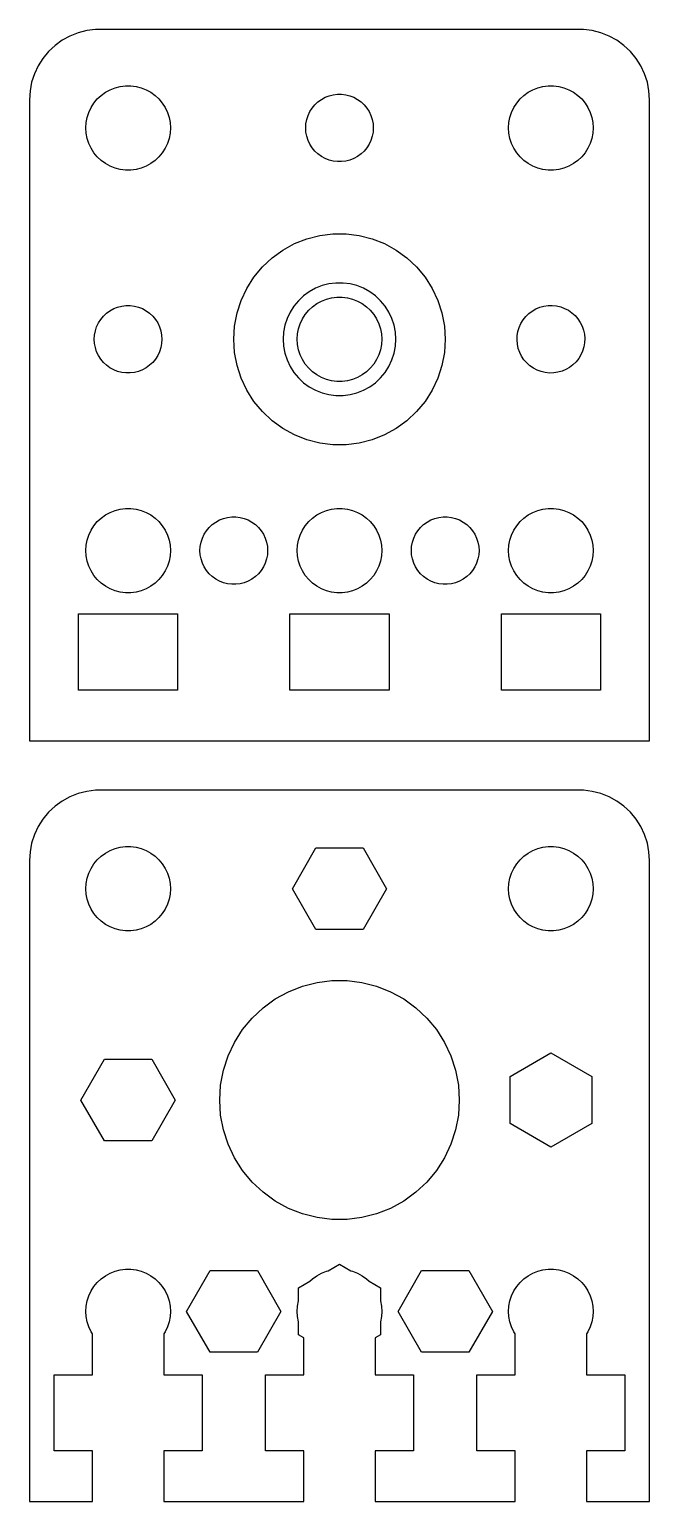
# Model space of a CAD drawing. Header units: metres. Extents: x -22 to 22, y -28 to 184.
# Drawn here: x -22 to 22, y 79.5 to 184 of the extents above; entities that cross this region are included whole.
import ezdxf

# ---------------------------------------------------------------- set-up
doc = ezdxf.new("R2010")
doc.units = ezdxf.units.M

msp = doc.modelspace()

# ---------------------------------------------------------------- linework, layer by layer
for p, q in [((-17.9369, 183.911), (-18.5451, 183.755)), ((-17.3139, 183.99), (-17.9369, 183.911)), ((17.3139, 183.99), (-17.3139, 183.99)), ((17.9369, 183.911), (17.3139, 183.99)), ((18.5451, 183.755), (17.9369, 183.911)), ((-19.6791, 183.222), (-20.1871, 182.853)), ((-19.1289, 183.524), (-19.6791, 183.222)), ((-18.5451, 183.755), (-19.1289, 183.524)), ((19.1289, 183.524), (18.5451, 183.755)), ((19.6791, 183.222), (19.1289, 183.524)), ((20.1871, 182.853), (19.6791, 183.222)), ((-21.0451, 181.939), (-21.3815, 181.409)), ((-20.6448, 182.423), (-21.0451, 181.939)), ((-20.1871, 182.853), (-20.6448, 182.423)), ((20.6448, 182.423), (20.1871, 182.853)), ((21.0451, 181.939), (20.6448, 182.423)), ((21.3815, 181.409), (21.0451, 181.939)), ((-21.6489, 180.841), (-21.8429, 180.243)), ((-21.3815, 181.409), (-21.6489, 180.841)), ((21.6489, 180.841), (21.3815, 181.409)), ((21.8429, 180.243), (21.6489, 180.841)), ((-21.8429, 180.243), (-21.9606, 179.627)), ((-16.2773, 179.714), (-15.927, 179.853)), ((-15.927, 179.853), (-15.5621, 179.947)), ((-15.5621, 179.947), (-15.1884, 179.994)), ((-15.1884, 179.994), (-14.8116, 179.994)), ((-14.8116, 179.994), (-14.4379, 179.947)), ((-14.4379, 179.947), (-14.0729, 179.853)), ((-14.0729, 179.853), (-13.7227, 179.714)), ((13.7227, 179.714), (14.0729, 179.853)), ((14.0729, 179.853), (14.4379, 179.947)), ((14.4379, 179.947), (14.8116, 179.994)), ((14.8116, 179.994), (15.1884, 179.994)), ((15.1884, 179.994), (15.5621, 179.947)), ((15.5621, 179.947), (15.927, 179.853)), ((15.927, 179.853), (16.2773, 179.714)), ((21.9606, 179.627), (21.8429, 180.243)), ((-21.9606, 179.627), (-22, 179)), ((-22, 179), (-22, 133.5)), ((-17.6289, 178.445), (-17.427, 178.763)), ((-17.427, 178.763), (-17.1869, 179.054)), ((-17.1869, 179.054), (-16.9123, 179.312)), ((-16.9123, 179.312), (-16.6075, 179.533)), ((-16.6075, 179.533), (-16.2773, 179.714)), ((-13.7227, 179.714), (-13.3925, 179.533)), ((-13.3925, 179.533), (-13.0877, 179.312)), ((-13.0877, 179.312), (-12.8131, 179.054)), ((-12.8131, 179.054), (-12.5729, 178.763)), ((-12.5729, 178.763), (-12.3711, 178.445)), ((-1.74951, 178.643), (-1.52982, 178.849)), ((-1.52982, 178.849), (-1.28598, 179.026)), ((-1.28598, 179.026), (-1.02187, 179.172)), ((-1.02187, 179.172), (-0.741638, 179.283)), ((-0.741638, 179.283), (-0.449707, 179.357)), ((-0.449707, 179.357), (-0.150696, 179.395)), ((-0.150696, 179.395), (0.150696, 179.395)), ((0.150696, 179.395), (0.449707, 179.357)), ((0.449707, 179.357), (0.741638, 179.283)), ((0.741638, 179.283), (1.02187, 179.172)), ((1.02187, 179.172), (1.28598, 179.026)), ((1.28598, 179.026), (1.52982, 178.849)), ((1.52982, 178.849), (1.74951, 178.643)), ((12.3711, 178.445), (12.5729, 178.763)), ((12.5729, 178.763), (12.8131, 179.054)), ((12.8131, 179.054), (13.0877, 179.312)), ((13.0877, 179.312), (13.3925, 179.533)), ((13.3925, 179.533), (13.7227, 179.714)), ((16.2773, 179.714), (16.6075, 179.533)), ((16.6075, 179.533), (16.9123, 179.312)), ((16.9123, 179.312), (17.1869, 179.054)), ((17.1869, 179.054), (17.427, 178.763)), ((17.427, 178.763), (17.6289, 178.445)), ((22, 179), (21.9606, 179.627)), ((22, 133.5), (22, 179)), ((-17.9763, 177.376), (-17.9057, 177.746)), ((-17.9057, 177.746), (-17.7893, 178.104)), ((-17.7893, 178.104), (-17.6289, 178.445)), ((-12.3711, 178.445), (-12.2107, 178.104)), ((-12.2107, 178.104), (-12.0942, 177.746)), ((-12.0942, 177.746), (-12.0237, 177.376)), ((-2.32458, 177.597), (-2.23146, 177.883)), ((-2.23146, 177.883), (-2.10313, 178.156)), ((-2.10313, 178.156), (-1.94164, 178.411)), ((-1.94164, 178.411), (-1.74951, 178.643)), ((1.74951, 178.643), (1.94164, 178.411)), ((1.94164, 178.411), (2.10313, 178.156)), ((2.10313, 178.156), (2.23146, 177.883)), ((2.23146, 177.883), (2.32458, 177.597)), ((12.0237, 177.376), (12.0942, 177.746)), ((12.0942, 177.746), (12.2107, 178.104)), ((12.2107, 178.104), (12.3711, 178.445)), ((17.6289, 178.445), (17.7893, 178.104)), ((17.7893, 178.104), (17.9057, 177.746)), ((17.9057, 177.746), (17.9763, 177.376)), ((-18, 177), (-17.9763, 177.376)), ((-17.9763, 176.624), (-18, 177)), ((-17.9057, 176.254), (-17.9763, 176.624)), ((-12.0237, 176.624), (-12.0942, 176.254)), ((-12.0237, 177.376), (-12, 177)), ((-12, 177), (-12.0237, 176.624)), ((-2.39999, 177), (-2.38107, 177.301)), ((-2.38107, 176.699), (-2.39999, 177)), ((-2.38107, 177.301), (-2.32458, 177.597)), ((-2.32458, 176.403), (-2.38107, 176.699)), ((2.32458, 177.597), (2.38107, 177.301)), ((2.38107, 176.699), (2.32458, 176.403)), ((2.38107, 177.301), (2.39999, 177)), ((2.39999, 177), (2.38107, 176.699)), ((12, 177), (12.0237, 177.376)), ((12.0237, 176.624), (12, 177)), ((12.0942, 176.254), (12.0237, 176.624)), ((17.9763, 176.624), (17.9057, 176.254)), ((17.9763, 177.376), (18, 177)), ((18, 177), (17.9763, 176.624)), ((-17.7893, 175.896), (-17.9057, 176.254)), ((-17.6289, 175.555), (-17.7893, 175.896)), ((-17.427, 175.237), (-17.6289, 175.555)), ((-12.3711, 175.555), (-12.5729, 175.237)), ((-12.2107, 175.896), (-12.3711, 175.555)), ((-12.0942, 176.254), (-12.2107, 175.896)), ((-2.23146, 176.117), (-2.32458, 176.403)), ((-2.10313, 175.844), (-2.23146, 176.117)), ((-1.94164, 175.589), (-2.10313, 175.844)), ((-1.74951, 175.357), (-1.94164, 175.589)), ((1.94164, 175.589), (1.74951, 175.357)), ((2.10313, 175.844), (1.94164, 175.589)), ((2.23146, 176.117), (2.10313, 175.844)), ((2.32458, 176.403), (2.23146, 176.117)), ((12.2107, 175.896), (12.0942, 176.254)), ((12.3711, 175.555), (12.2107, 175.896)), ((12.5729, 175.237), (12.3711, 175.555)), ((17.6289, 175.555), (17.427, 175.237)), ((17.7893, 175.896), (17.6289, 175.555)), ((17.9057, 176.254), (17.7893, 175.896)), ((-17.1869, 174.946), (-17.427, 175.237)), ((-16.9123, 174.688), (-17.1869, 174.946)), ((-16.6075, 174.467), (-16.9123, 174.688)), ((-13.0877, 174.688), (-13.3925, 174.467)), ((-12.8131, 174.946), (-13.0877, 174.688)), ((-12.5729, 175.237), (-12.8131, 174.946)), ((-1.52982, 175.151), (-1.74951, 175.357)), ((-1.28598, 174.974), (-1.52982, 175.151)), ((-1.02187, 174.828), (-1.28598, 174.974)), ((-0.741638, 174.717), (-1.02187, 174.828)), ((-0.449707, 174.643), (-0.741638, 174.717)), ((-0.150696, 174.605), (-0.449707, 174.643)), ((0.150696, 174.605), (-0.150696, 174.605)), ((0.449707, 174.643), (0.150696, 174.605)), ((0.741638, 174.717), (0.449707, 174.643)), ((1.02187, 174.828), (0.741638, 174.717)), ((1.28598, 174.974), (1.02187, 174.828)), ((1.52982, 175.151), (1.28598, 174.974)), ((1.74951, 175.357), (1.52982, 175.151)), ((12.8131, 174.946), (12.5729, 175.237)), ((13.0877, 174.688), (12.8131, 174.946)), ((13.3925, 174.467), (13.0877, 174.688)), ((16.9123, 174.688), (16.6075, 174.467)), ((17.1869, 174.946), (16.9123, 174.688)), ((17.427, 175.237), (17.1869, 174.946)), ((-16.2773, 174.286), (-16.6075, 174.467)), ((-15.927, 174.147), (-16.2773, 174.286)), ((-15.5621, 174.053), (-15.927, 174.147)), ((-15.1884, 174.006), (-15.5621, 174.053)), ((-14.8116, 174.006), (-15.1884, 174.006)), ((-14.4379, 174.053), (-14.8116, 174.006)), ((-14.0729, 174.147), (-14.4379, 174.053)), ((-13.7227, 174.286), (-14.0729, 174.147)), ((-13.3925, 174.467), (-13.7227, 174.286)), ((13.7227, 174.286), (13.3925, 174.467)), ((14.0729, 174.147), (13.7227, 174.286)), ((14.4379, 174.053), (14.0729, 174.147)), ((14.8116, 174.006), (14.4379, 174.053)), ((15.1884, 174.006), (14.8116, 174.006)), ((15.5621, 174.053), (15.1884, 174.006)), ((15.927, 174.147), (15.5621, 174.053)), ((16.2773, 174.286), (15.927, 174.147)), ((16.6075, 174.467), (16.2773, 174.286)), ((-2.31763, 169.133), (-1.40535, 169.367)), ((-1.40535, 169.367), (-0.470917, 169.485)), ((-0.470917, 169.485), (0.470917, 169.485)), ((0.470917, 169.485), (1.40535, 169.367)), ((1.40535, 169.367), (2.31763, 169.133)), ((-4.78067, 167.779), (-4.01869, 168.332)), ((-4.01869, 168.332), (-3.19334, 168.786)), ((-3.19334, 168.786), (-2.31763, 169.133)), ((2.31763, 169.133), (3.19334, 168.786)), ((3.19334, 168.786), (4.01869, 168.332)), ((4.01869, 168.332), (4.78067, 167.779)), ((-5.46725, 167.134), (-4.78067, 167.779)), ((4.78067, 167.779), (5.46725, 167.134)), ((-6.5723, 165.613), (-6.06763, 166.408)), ((-6.06763, 166.408), (-5.46725, 167.134)), ((5.46725, 167.134), (6.06763, 166.408)), ((6.06763, 166.408), (6.5723, 165.613)), ((-6.97331, 164.761), (-6.5723, 165.613)), ((-2.1433, 165.377), (-2.54968, 165.082)), ((-1.70311, 165.619), (-2.1433, 165.377)), ((-1.23605, 165.804), (-1.70311, 165.619)), ((-0.749512, 165.929), (-1.23605, 165.804)), ((-0.25116, 165.992), (-0.749512, 165.929)), ((0.25116, 165.992), (-0.25116, 165.992)), ((0.749512, 165.929), (0.25116, 165.992)), ((1.23605, 165.804), (0.749512, 165.929)), ((1.70311, 165.619), (1.23605, 165.804)), ((2.1433, 165.377), (1.70311, 165.619)), ((2.54968, 165.082), (2.1433, 165.377)), ((6.5723, 165.613), (6.97331, 164.761)), ((-16.286, 164.026), (-16.0219, 164.172)), ((-16.0219, 164.172), (-15.7416, 164.283)), ((-15.7416, 164.283), (-15.4497, 164.357)), ((-15.4497, 164.357), (-15.1507, 164.395)), ((-15.1507, 164.395), (-14.8493, 164.395)), ((-14.8493, 164.395), (-14.5503, 164.357)), ((-14.5503, 164.357), (-14.2583, 164.283)), ((-14.2583, 164.283), (-13.9781, 164.172)), ((-13.9781, 164.172), (-13.714, 164.026)), ((-7.26436, 163.865), (-6.97331, 164.761)), ((-3.23605, 164.351), (-3.50522, 163.927)), ((-2.91586, 164.738), (-3.23605, 164.351)), ((-2.54968, 165.082), (-2.91586, 164.738)), ((-2.42705, 163.763), (-2.1869, 164.054)), ((-2.1869, 164.054), (-1.91226, 164.312)), ((-1.91226, 164.312), (-1.60747, 164.533)), ((-1.60747, 164.533), (-1.27733, 164.714)), ((-1.27733, 164.714), (-0.927048, 164.853)), ((-0.927048, 164.853), (-0.562134, 164.947)), ((-0.562134, 164.947), (-0.18837, 164.994)), ((-0.18837, 164.994), (0.18837, 164.994)), ((0.18837, 164.994), (0.562134, 164.947)), ((0.562134, 164.947), (0.927048, 164.853)), ((0.927048, 164.853), (1.27733, 164.714)), ((1.27733, 164.714), (1.60747, 164.533)), ((1.60747, 164.533), (1.91226, 164.312)), ((1.91226, 164.312), (2.1869, 164.054)), ((2.1869, 164.054), (2.42705, 163.763)), ((2.91586, 164.738), (2.54968, 165.082)), ((3.23605, 164.351), (2.91586, 164.738)), ((3.50522, 163.927), (3.23605, 164.351)), ((6.97331, 164.761), (7.26436, 163.865)), ((13.6719, 163.999), (13.9329, 164.15)), ((13.9329, 164.15), (14.2107, 164.266)), ((14.2107, 164.266), (14.501, 164.348)), ((14.501, 164.348), (14.7992, 164.392)), ((14.7992, 164.392), (15.1005, 164.398)), ((15.1005, 164.398), (15.4002, 164.366)), ((15.4002, 164.366), (15.6937, 164.298)), ((15.6937, 164.298), (15.9762, 164.193)), ((15.9762, 164.193), (16.2433, 164.053)), ((16.2433, 164.053), (16.4908, 163.881)), ((-17.2315, 162.883), (-17.1031, 163.156)), ((-17.1031, 163.156), (-16.9416, 163.411)), ((-16.9416, 163.411), (-16.7495, 163.643)), ((-16.7495, 163.643), (-16.5298, 163.849)), ((-16.5298, 163.849), (-16.286, 164.026)), ((-13.714, 164.026), (-13.4702, 163.849)), ((-13.4702, 163.849), (-13.2505, 163.643)), ((-13.2505, 163.643), (-13.0583, 163.411)), ((-13.0583, 163.411), (-12.8969, 163.156)), ((-12.8969, 163.156), (-12.7685, 162.883)), ((-7.44086, 162.94), (-7.26436, 163.865)), ((-3.7191, 163.472), (-3.87433, 162.995)), ((-3.50522, 163.927), (-3.7191, 163.472)), ((-2.90575, 162.746), (-2.78932, 163.104)), ((-2.78932, 163.104), (-2.62891, 163.445)), ((-2.62891, 163.445), (-2.42705, 163.763)), ((2.42705, 163.763), (2.62891, 163.445)), ((2.62891, 163.445), (2.78932, 163.104)), ((2.78932, 163.104), (2.90575, 162.746)), ((3.7191, 163.472), (3.50522, 163.927)), ((3.87433, 162.995), (3.7191, 163.472)), ((7.26436, 163.865), (7.44086, 162.94)), ((12.7505, 162.837), (12.8731, 163.112)), ((12.8731, 163.112), (13.0292, 163.37)), ((13.0292, 163.37), (13.2164, 163.606)), ((13.2164, 163.606), (13.4318, 163.817)), ((13.4318, 163.817), (13.6719, 163.999)), ((16.4908, 163.881), (16.7147, 163.679)), ((16.7147, 163.679), (16.9117, 163.451)), ((16.9117, 163.451), (17.0785, 163.2)), ((17.0785, 163.2), (17.2125, 162.93)), ((-17.4, 162), (-17.3811, 162.301)), ((-17.3811, 161.699), (-17.4, 162)), ((-17.3811, 162.301), (-17.3246, 162.597)), ((-17.3246, 162.597), (-17.2315, 162.883)), ((-12.7685, 162.883), (-12.6754, 162.597)), ((-12.6754, 162.597), (-12.6189, 162.301)), ((-12.6189, 162.301), (-12.6, 162)), ((-12.6, 162), (-12.6189, 161.699)), ((-7.5, 162), (-7.44086, 162.94)), ((-7.44086, 161.06), (-7.5, 162)), ((-3.96844, 162.501), (-4, 162)), ((-4, 162), (-3.96844, 161.499)), ((-3.87433, 162.995), (-3.96844, 162.501)), ((-3, 162), (-2.97633, 162.376)), ((-2.97633, 161.624), (-3, 162)), ((-2.97633, 162.376), (-2.90575, 162.746)), ((2.90575, 162.746), (2.97633, 162.376)), ((2.97633, 162.376), (3, 162)), ((3, 162), (2.97633, 161.624)), ((3.96844, 162.501), (3.87433, 162.995)), ((4, 162), (3.96844, 162.501)), ((3.96844, 161.499), (4, 162)), ((7.44086, 162.94), (7.5, 162)), ((7.5, 162), (7.44086, 161.06)), ((12.6005, 161.95), (12.6131, 162.251)), ((12.6131, 162.251), (12.6634, 162.548)), ((12.6634, 162.548), (12.7505, 162.837)), ((17.2125, 162.93), (17.3116, 162.645)), ((17.3116, 162.645), (17.3743, 162.351)), ((17.3743, 162.351), (17.3995, 162.05)), ((17.3995, 162.05), (17.3868, 161.749)), ((-17.3246, 161.403), (-17.3811, 161.699)), ((-17.2315, 161.117), (-17.3246, 161.403)), ((-17.1031, 160.844), (-17.2315, 161.117)), ((-12.7685, 161.117), (-12.8969, 160.844)), ((-12.6754, 161.403), (-12.7685, 161.117)), ((-12.6189, 161.699), (-12.6754, 161.403)), ((-7.26436, 160.135), (-7.44086, 161.06)), ((-3.96844, 161.499), (-3.87433, 161.005)), ((-3.87433, 161.005), (-3.7191, 160.528)), ((-2.90575, 161.254), (-2.97633, 161.624)), ((-2.78932, 160.896), (-2.90575, 161.254)), ((2.90575, 161.254), (2.78932, 160.896)), ((2.97633, 161.624), (2.90575, 161.254)), ((3.7191, 160.528), (3.87433, 161.005)), ((3.87433, 161.005), (3.96844, 161.499)), ((7.44086, 161.06), (7.26436, 160.135)), ((12.6257, 161.649), (12.6005, 161.95)), ((12.6884, 161.355), (12.6257, 161.649)), ((12.7875, 161.07), (12.6884, 161.355)), ((12.9215, 160.8), (12.7875, 161.07)), ((17.2495, 161.163), (17.1269, 160.888)), ((17.3366, 161.452), (17.2495, 161.163)), ((17.3868, 161.749), (17.3366, 161.452)), ((-16.9416, 160.589), (-17.1031, 160.844)), ((-16.7495, 160.357), (-16.9416, 160.589)), ((-16.5298, 160.151), (-16.7495, 160.357)), ((-16.286, 159.974), (-16.5298, 160.151)), ((-16.0219, 159.828), (-16.286, 159.974)), ((-13.714, 159.974), (-13.9781, 159.828)), ((-13.4702, 160.151), (-13.714, 159.974)), ((-13.2505, 160.357), (-13.4702, 160.151)), ((-13.0583, 160.589), (-13.2505, 160.357)), ((-12.8969, 160.844), (-13.0583, 160.589)), ((-6.97331, 159.239), (-7.26436, 160.135)), ((-3.7191, 160.528), (-3.50522, 160.073)), ((-3.50522, 160.073), (-3.23605, 159.649)), ((-2.62891, 160.555), (-2.78932, 160.896)), ((-2.42705, 160.237), (-2.62891, 160.555)), ((-2.1869, 159.946), (-2.42705, 160.237)), ((-1.91226, 159.688), (-2.1869, 159.946)), ((2.1869, 159.946), (1.91226, 159.688)), ((2.42705, 160.237), (2.1869, 159.946)), ((2.62891, 160.555), (2.42705, 160.237)), ((2.78932, 160.896), (2.62891, 160.555)), ((3.23605, 159.649), (3.50522, 160.073)), ((3.50522, 160.073), (3.7191, 160.528)), ((7.26436, 160.135), (6.97331, 159.239)), ((13.0883, 160.549), (12.9215, 160.8)), ((13.2853, 160.321), (13.0883, 160.549)), ((13.5092, 160.119), (13.2853, 160.321)), ((13.7567, 159.947), (13.5092, 160.119)), ((14.0238, 159.807), (13.7567, 159.947)), ((16.3281, 160.001), (16.0671, 159.85)), ((16.5682, 160.183), (16.3281, 160.001)), ((16.7835, 160.394), (16.5682, 160.183)), ((16.9707, 160.63), (16.7835, 160.394)), ((17.1269, 160.888), (16.9707, 160.63)), ((-15.7416, 159.717), (-16.0219, 159.828)), ((-15.4497, 159.643), (-15.7416, 159.717)), ((-15.1507, 159.605), (-15.4497, 159.643)), ((-14.8493, 159.605), (-15.1507, 159.605)), ((-14.5503, 159.643), (-14.8493, 159.605)), ((-14.2583, 159.717), (-14.5503, 159.643)), ((-13.9781, 159.828), (-14.2583, 159.717)), ((-6.5723, 158.387), (-6.97331, 159.239)), ((-3.23605, 159.649), (-2.91586, 159.262)), ((-2.91586, 159.262), (-2.54968, 158.918)), ((-2.54968, 158.918), (-2.1433, 158.623)), ((-1.60747, 159.467), (-1.91226, 159.688)), ((-1.27733, 159.286), (-1.60747, 159.467)), ((-0.927048, 159.147), (-1.27733, 159.286)), ((-0.562134, 159.053), (-0.927048, 159.147)), ((-0.18837, 159.006), (-0.562134, 159.053)), ((0.18837, 159.006), (-0.18837, 159.006)), ((0.562134, 159.053), (0.18837, 159.006)), ((0.927048, 159.147), (0.562134, 159.053)), ((1.27733, 159.286), (0.927048, 159.147)), ((1.60747, 159.467), (1.27733, 159.286)), ((1.91226, 159.688), (1.60747, 159.467)), ((2.1433, 158.623), (2.54968, 158.918)), ((2.54968, 158.918), (2.91586, 159.262)), ((2.91586, 159.262), (3.23605, 159.649)), ((6.97331, 159.239), (6.5723, 158.387)), ((14.3063, 159.702), (14.0238, 159.807)), ((14.5997, 159.634), (14.3063, 159.702)), ((14.8995, 159.602), (14.5997, 159.634)), ((15.2008, 159.608), (14.8995, 159.602)), ((15.499, 159.652), (15.2008, 159.608)), ((15.7893, 159.734), (15.499, 159.652)), ((16.0671, 159.85), (15.7893, 159.734)), ((-6.06763, 157.592), (-6.5723, 158.387)), ((-2.1433, 158.623), (-1.70311, 158.381)), ((-1.70311, 158.381), (-1.23605, 158.196)), ((-1.23605, 158.196), (-0.749512, 158.071)), ((-0.749512, 158.071), (-0.25116, 158.008)), ((-0.25116, 158.008), (0.25116, 158.008)), ((0.25116, 158.008), (0.749512, 158.071)), ((0.749512, 158.071), (1.23605, 158.196)), ((1.23605, 158.196), (1.70311, 158.381)), ((1.70311, 158.381), (2.1433, 158.623)), ((6.5723, 158.387), (6.06763, 157.592)), ((-5.46725, 156.866), (-6.06763, 157.592)), ((-4.78067, 156.221), (-5.46725, 156.866)), ((5.46725, 156.866), (4.78067, 156.221)), ((6.06763, 157.592), (5.46725, 156.866)), ((-4.01869, 155.668), (-4.78067, 156.221)), ((4.78067, 156.221), (4.01869, 155.668)), ((-3.19334, 155.214), (-4.01869, 155.668)), ((-2.31763, 154.867), (-3.19334, 155.214)), ((-1.40535, 154.633), (-2.31763, 154.867)), ((2.31763, 154.867), (1.40535, 154.633)), ((3.19334, 155.214), (2.31763, 154.867)), ((4.01869, 155.668), (3.19334, 155.214)), ((-0.470917, 154.515), (-1.40535, 154.633)), ((0.470917, 154.515), (-0.470917, 154.515)), ((1.40535, 154.633), (0.470917, 154.515)), ((-16.9123, 149.312), (-16.6075, 149.533)), ((-16.6075, 149.533), (-16.2773, 149.714)), ((-16.2773, 149.714), (-15.927, 149.853)), ((-15.927, 149.853), (-15.5621, 149.947)), ((-15.5621, 149.947), (-15.1884, 149.994)), ((-15.1884, 149.994), (-14.8116, 149.994)), ((-14.8116, 149.994), (-14.4379, 149.947)), ((-14.4379, 149.947), (-14.0729, 149.853)), ((-14.0729, 149.853), (-13.7227, 149.714)), ((-13.7227, 149.714), (-13.3925, 149.533)), ((-13.3925, 149.533), (-13.0877, 149.312)), ((-1.91226, 149.312), (-1.60747, 149.533)), ((-1.60747, 149.533), (-1.27733, 149.714)), ((-1.27733, 149.714), (-0.927048, 149.853)), ((-0.927048, 149.853), (-0.562134, 149.947)), ((-0.562134, 149.947), (-0.18837, 149.994)), ((-0.18837, 149.994), (0.18837, 149.994)), ((0.18837, 149.994), (0.562134, 149.947)), ((0.562134, 149.947), (0.927048, 149.853)), ((0.927048, 149.853), (1.27733, 149.714)), ((1.27733, 149.714), (1.60747, 149.533)), ((1.60747, 149.533), (1.91226, 149.312)), ((13.0877, 149.312), (13.3925, 149.533)), ((13.3925, 149.533), (13.7227, 149.714)), ((13.7227, 149.714), (14.0729, 149.853)), ((14.0729, 149.853), (14.4379, 149.947)), ((14.4379, 149.947), (14.8116, 149.994)), ((14.8116, 149.994), (15.1884, 149.994)), ((15.1884, 149.994), (15.5621, 149.947)), ((15.5621, 149.947), (15.927, 149.853)), ((15.927, 149.853), (16.2773, 149.714)), ((16.2773, 149.714), (16.6075, 149.533)), ((16.6075, 149.533), (16.9123, 149.312)), ((-17.7893, 148.104), (-17.6289, 148.445)), ((-17.6289, 148.445), (-17.427, 148.763)), ((-17.427, 148.763), (-17.1869, 149.054)), ((-17.1869, 149.054), (-16.9123, 149.312)), ((-13.0877, 149.312), (-12.8131, 149.054)), ((-12.8131, 149.054), (-12.5729, 148.763)), ((-12.5729, 148.763), (-12.3711, 148.445)), ((-12.3711, 148.445), (-12.2107, 148.104)), ((-9.60313, 148.156), (-9.44164, 148.411)), ((-9.44164, 148.411), (-9.24951, 148.643)), ((-9.24951, 148.643), (-9.02982, 148.849)), ((-9.02982, 148.849), (-8.78598, 149.026)), ((-8.78598, 149.026), (-8.52187, 149.172)), ((-8.52187, 149.172), (-8.24164, 149.283)), ((-8.24164, 149.283), (-7.94971, 149.357)), ((-7.94971, 149.357), (-7.6507, 149.395)), ((-7.6507, 149.395), (-7.34929, 149.395)), ((-7.34929, 149.395), (-7.05028, 149.357)), ((-7.05028, 149.357), (-6.75835, 149.283)), ((-6.75835, 149.283), (-6.47812, 149.172)), ((-6.47812, 149.172), (-6.214, 149.026)), ((-6.214, 149.026), (-5.97017, 148.849)), ((-5.97017, 148.849), (-5.75047, 148.643)), ((-5.75047, 148.643), (-5.55835, 148.411)), ((-5.55835, 148.411), (-5.39685, 148.156)), ((-2.78932, 148.104), (-2.62891, 148.445)), ((-2.62891, 148.445), (-2.42705, 148.763)), ((-2.42705, 148.763), (-2.1869, 149.054)), ((-2.1869, 149.054), (-1.91226, 149.312)), ((1.91226, 149.312), (2.1869, 149.054)), ((2.1869, 149.054), (2.42705, 148.763)), ((2.42705, 148.763), (2.62891, 148.445)), ((2.62891, 148.445), (2.78932, 148.104)), ((5.39685, 148.156), (5.55835, 148.411)), ((5.55835, 148.411), (5.75047, 148.643)), ((5.75047, 148.643), (5.97017, 148.849)), ((5.97017, 148.849), (6.214, 149.026)), ((6.214, 149.026), (6.47812, 149.172)), ((6.47812, 149.172), (6.75835, 149.283)), ((6.75835, 149.283), (7.05028, 149.357)), ((7.05028, 149.357), (7.34929, 149.395)), ((7.34929, 149.395), (7.6507, 149.395)), ((7.6507, 149.395), (7.94971, 149.357)), ((7.94971, 149.357), (8.24164, 149.283)), ((8.24164, 149.283), (8.52187, 149.172)), ((8.52187, 149.172), (8.78598, 149.026)), ((8.78598, 149.026), (9.02982, 148.849)), ((9.02982, 148.849), (9.24951, 148.643)), ((9.24951, 148.643), (9.44164, 148.411)), ((9.44164, 148.411), (9.60313, 148.156)), ((12.2107, 148.104), (12.3711, 148.445)), ((12.3711, 148.445), (12.5729, 148.763)), ((12.5729, 148.763), (12.8131, 149.054)), ((12.8131, 149.054), (13.0877, 149.312)), ((16.9123, 149.312), (17.1869, 149.054)), ((17.1869, 149.054), (17.427, 148.763)), ((17.427, 148.763), (17.6289, 148.445)), ((17.6289, 148.445), (17.7893, 148.104)), ((-18, 147), (-17.9763, 147.376)), ((-17.9763, 147.376), (-17.9057, 147.746)), ((-17.9057, 147.746), (-17.7893, 148.104)), ((-12.2107, 148.104), (-12.0942, 147.746)), ((-12.0942, 147.746), (-12.0237, 147.376)), ((-12.0237, 147.376), (-12, 147)), ((-9.88107, 147.301), (-9.82458, 147.597)), ((-9.82458, 147.597), (-9.73146, 147.883)), ((-9.73146, 147.883), (-9.60313, 148.156)), ((-5.39685, 148.156), (-5.26852, 147.883)), ((-5.26852, 147.883), (-5.1754, 147.597)), ((-5.1754, 147.597), (-5.11891, 147.301)), ((-3, 147), (-2.97633, 147.376)), ((-2.97633, 147.376), (-2.90575, 147.746)), ((-2.90575, 147.746), (-2.78932, 148.104)), ((2.78932, 148.104), (2.90575, 147.746)), ((2.90575, 147.746), (2.97633, 147.376)), ((2.97633, 147.376), (3, 147)), ((5.11891, 147.301), (5.1754, 147.597)), ((5.1754, 147.597), (5.26852, 147.883)), ((5.26852, 147.883), (5.39685, 148.156)), ((9.60313, 148.156), (9.73146, 147.883)), ((9.73146, 147.883), (9.82458, 147.597)), ((9.82458, 147.597), (9.88107, 147.301)), ((12, 147), (12.0237, 147.376)), ((12.0237, 147.376), (12.0942, 147.746)), ((12.0942, 147.746), (12.2107, 148.104)), ((17.7893, 148.104), (17.9057, 147.746)), ((17.9057, 147.746), (17.9763, 147.376)), ((17.9763, 147.376), (18, 147)), ((-17.9763, 146.624), (-18, 147)), ((-17.9057, 146.254), (-17.9763, 146.624)), ((-12.0237, 146.624), (-12.0942, 146.254)), ((-12, 147), (-12.0237, 146.624)), ((-9.89999, 147), (-9.88107, 147.301)), ((-9.88107, 146.699), (-9.89999, 147)), ((-9.82458, 146.403), (-9.88107, 146.699)), ((-9.73146, 146.117), (-9.82458, 146.403)), ((-5.1754, 146.403), (-5.26852, 146.117)), ((-5.11891, 146.699), (-5.1754, 146.403)), ((-5.11891, 147.301), (-5.09999, 147)), ((-5.09999, 147), (-5.11891, 146.699)), ((-2.97633, 146.624), (-3, 147)), ((-2.90575, 146.254), (-2.97633, 146.624)), ((2.97633, 146.624), (2.90575, 146.254)), ((3, 147), (2.97633, 146.624)), ((5.09999, 147), (5.11891, 147.301)), ((5.11891, 146.699), (5.09999, 147)), ((5.1754, 146.403), (5.11891, 146.699)), ((5.26852, 146.117), (5.1754, 146.403)), ((9.82458, 146.403), (9.73146, 146.117)), ((9.88107, 146.699), (9.82458, 146.403)), ((9.88107, 147.301), (9.89999, 147)), ((9.89999, 147), (9.88107, 146.699)), ((12.0237, 146.624), (12, 147)), ((12.0942, 146.254), (12.0237, 146.624)), ((17.9763, 146.624), (17.9057, 146.254)), ((18, 147), (17.9763, 146.624)), ((-17.7893, 145.896), (-17.9057, 146.254)), ((-17.6289, 145.555), (-17.7893, 145.896)), ((-17.427, 145.237), (-17.6289, 145.555)), ((-12.3711, 145.555), (-12.5729, 145.237)), ((-12.2107, 145.896), (-12.3711, 145.555)), ((-12.0942, 146.254), (-12.2107, 145.896)), ((-9.60313, 145.844), (-9.73146, 146.117)), ((-9.44164, 145.589), (-9.60313, 145.844)), ((-9.24951, 145.357), (-9.44164, 145.589)), ((-9.02982, 145.151), (-9.24951, 145.357)), ((-5.75047, 145.357), (-5.97017, 145.151)), ((-5.55835, 145.589), (-5.75047, 145.357)), ((-5.39685, 145.844), (-5.55835, 145.589)), ((-5.26852, 146.117), (-5.39685, 145.844)), ((-2.78932, 145.896), (-2.90575, 146.254)), ((-2.62891, 145.555), (-2.78932, 145.896)), ((-2.42705, 145.237), (-2.62891, 145.555)), ((2.62891, 145.555), (2.42705, 145.237)), ((2.78932, 145.896), (2.62891, 145.555)), ((2.90575, 146.254), (2.78932, 145.896)), ((5.39685, 145.844), (5.26852, 146.117)), ((5.55835, 145.589), (5.39685, 145.844)), ((5.75047, 145.357), (5.55835, 145.589)), ((5.97017, 145.151), (5.75047, 145.357)), ((9.24951, 145.357), (9.02982, 145.151)), ((9.44164, 145.589), (9.24951, 145.357)), ((9.60313, 145.844), (9.44164, 145.589)), ((9.73146, 146.117), (9.60313, 145.844)), ((12.2107, 145.896), (12.0942, 146.254)), ((12.3711, 145.555), (12.2107, 145.896)), ((12.5729, 145.237), (12.3711, 145.555)), ((17.6289, 145.555), (17.427, 145.237)), ((17.7893, 145.896), (17.6289, 145.555)), ((17.9057, 146.254), (17.7893, 145.896)), ((-17.1869, 144.946), (-17.427, 145.237)), ((-16.9123, 144.688), (-17.1869, 144.946)), ((-16.6075, 144.467), (-16.9123, 144.688)), ((-16.2773, 144.286), (-16.6075, 144.467)), ((-15.927, 144.147), (-16.2773, 144.286)), ((-13.7227, 144.286), (-14.0729, 144.147)), ((-13.3925, 144.467), (-13.7227, 144.286)), ((-13.0877, 144.688), (-13.3925, 144.467)), ((-12.8131, 144.946), (-13.0877, 144.688)), ((-12.5729, 145.237), (-12.8131, 144.946)), ((-8.78598, 144.974), (-9.02982, 145.151)), ((-8.52187, 144.828), (-8.78598, 144.974)), ((-8.24164, 144.717), (-8.52187, 144.828)), ((-7.94971, 144.643), (-8.24164, 144.717)), ((-7.6507, 144.605), (-7.94971, 144.643)), ((-7.34929, 144.605), (-7.6507, 144.605)), ((-7.05028, 144.643), (-7.34929, 144.605)), ((-6.75835, 144.717), (-7.05028, 144.643)), ((-6.47812, 144.828), (-6.75835, 144.717)), ((-6.214, 144.974), (-6.47812, 144.828)), ((-5.97017, 145.151), (-6.214, 144.974)), ((-2.1869, 144.946), (-2.42705, 145.237)), ((-1.91226, 144.688), (-2.1869, 144.946)), ((-1.60747, 144.467), (-1.91226, 144.688)), ((-1.27733, 144.286), (-1.60747, 144.467)), ((-0.927048, 144.147), (-1.27733, 144.286)), ((1.27733, 144.286), (0.927048, 144.147)), ((1.60747, 144.467), (1.27733, 144.286)), ((1.91226, 144.688), (1.60747, 144.467)), ((2.1869, 144.946), (1.91226, 144.688)), ((2.42705, 145.237), (2.1869, 144.946)), ((6.214, 144.974), (5.97017, 145.151)), ((6.47812, 144.828), (6.214, 144.974)), ((6.75835, 144.717), (6.47812, 144.828)), ((7.05028, 144.643), (6.75835, 144.717)), ((7.34929, 144.605), (7.05028, 144.643)), ((7.6507, 144.605), (7.34929, 144.605)), ((7.94971, 144.643), (7.6507, 144.605)), ((8.24164, 144.717), (7.94971, 144.643)), ((8.52187, 144.828), (8.24164, 144.717)), ((8.78598, 144.974), (8.52187, 144.828)), ((9.02982, 145.151), (8.78598, 144.974)), ((12.8131, 144.946), (12.5729, 145.237)), ((13.0877, 144.688), (12.8131, 144.946)), ((13.3925, 144.467), (13.0877, 144.688)), ((13.7227, 144.286), (13.3925, 144.467)), ((14.0729, 144.147), (13.7227, 144.286)), ((16.2773, 144.286), (15.927, 144.147)), ((16.6075, 144.467), (16.2773, 144.286)), ((16.9123, 144.688), (16.6075, 144.467)), ((17.1869, 144.946), (16.9123, 144.688)), ((17.427, 145.237), (17.1869, 144.946)), ((-15.5621, 144.053), (-15.927, 144.147)), ((-15.1884, 144.006), (-15.5621, 144.053)), ((-14.8116, 144.006), (-15.1884, 144.006)), ((-14.4379, 144.053), (-14.8116, 144.006)), ((-14.0729, 144.147), (-14.4379, 144.053)), ((-0.562134, 144.053), (-0.927048, 144.147)), ((-0.18837, 144.006), (-0.562134, 144.053)), ((0.18837, 144.006), (-0.18837, 144.006)), ((0.562134, 144.053), (0.18837, 144.006)), ((0.927048, 144.147), (0.562134, 144.053)), ((14.4379, 144.053), (14.0729, 144.147)), ((14.8116, 144.006), (14.4379, 144.053)), ((15.1884, 144.006), (14.8116, 144.006)), ((15.5621, 144.053), (15.1884, 144.006)), ((15.927, 144.147), (15.5621, 144.053)), ((-18.5142, 137.1), (-18.5142, 142.5)), ((-18.5142, 142.5), (-11.4858, 142.5)), ((-11.4858, 142.5), (-11.4858, 137.1)), ((-3.51418, 137.1), (-3.51418, 142.5)), ((-3.51418, 142.5), (3.51418, 142.5)), ((3.51418, 142.5), (3.51418, 137.1)), ((11.4858, 137.1), (11.4858, 142.5)), ((11.4858, 142.5), (18.5142, 142.5)), ((18.5142, 142.5), (18.5142, 137.1)), ((-11.4858, 137.1), (-18.5142, 137.1)), ((3.51418, 137.1), (-3.51418, 137.1)), ((18.5142, 137.1), (11.4858, 137.1)), ((-22, 133.5), (22, 133.5)), ((-18.5451, 129.755), (-19.1289, 129.524)), ((-17.9369, 129.911), (-18.5451, 129.755)), ((-17.3139, 129.99), (-17.9369, 129.911)), ((17.3139, 129.99), (-17.3139, 129.99)), ((17.9369, 129.911), (17.3139, 129.99)), ((18.5451, 129.755), (17.9369, 129.911)), ((19.1289, 129.524), (18.5451, 129.755)), ((-20.1871, 128.853), (-20.6448, 128.423)), ((-19.6791, 129.222), (-20.1871, 128.853)), ((-19.1289, 129.524), (-19.6791, 129.222)), ((19.6791, 129.222), (19.1289, 129.524)), ((20.1871, 128.853), (19.6791, 129.222)), ((20.6448, 128.423), (20.1871, 128.853)), ((-21.0451, 127.939), (-21.3815, 127.409)), ((-20.6448, 128.423), (-21.0451, 127.939)), ((21.0451, 127.939), (20.6448, 128.423)), ((21.3815, 127.409), (21.0451, 127.939)), ((-21.6489, 126.841), (-21.8429, 126.243)), ((-21.3815, 127.409), (-21.6489, 126.841)), ((21.6489, 126.841), (21.3815, 127.409)), ((21.8429, 126.243), (21.6489, 126.841)), ((-21.9606, 125.627), (-22, 125)), ((-21.8429, 126.243), (-21.9606, 125.627)), ((-16.9123, 125.312), (-16.6075, 125.533)), ((-16.6075, 125.533), (-16.2773, 125.714)), ((-16.2773, 125.714), (-15.927, 125.853)), ((-15.927, 125.853), (-15.5621, 125.947)), ((-15.5621, 125.947), (-15.1884, 125.994)), ((-15.1884, 125.994), (-14.8116, 125.994)), ((-14.8116, 125.994), (-14.4379, 125.947)), ((-14.4379, 125.947), (-14.0729, 125.853)), ((-14.0729, 125.853), (-13.7227, 125.714)), ((-13.7227, 125.714), (-13.3925, 125.533)), ((-13.3925, 125.533), (-13.0877, 125.312)), ((-3.34659, 123), (-1.67329, 125.898)), ((-1.67329, 125.898), (1.67329, 125.898)), ((1.67329, 125.898), (3.34659, 123)), ((13.0877, 125.312), (13.3925, 125.533)), ((13.3925, 125.533), (13.7227, 125.714)), ((13.7227, 125.714), (14.0729, 125.853)), ((14.0729, 125.853), (14.4379, 125.947)), ((14.4379, 125.947), (14.8116, 125.994)), ((14.8116, 125.994), (15.1884, 125.994)), ((15.1884, 125.994), (15.5621, 125.947)), ((15.5621, 125.947), (15.927, 125.853)), ((15.927, 125.853), (16.2773, 125.714)), ((16.2773, 125.714), (16.6075, 125.533)), ((16.6075, 125.533), (16.9123, 125.312)), ((21.9606, 125.627), (21.8429, 126.243)), ((22, 125), (21.9606, 125.627)), ((-22, 125), (-22, 79.5)), ((-17.7893, 124.104), (-17.6289, 124.445)), ((-17.6289, 124.445), (-17.427, 124.763)), ((-17.427, 124.763), (-17.1869, 125.054)), ((-17.1869, 125.054), (-16.9123, 125.312)), ((-13.0877, 125.312), (-12.8131, 125.054)), ((-12.8131, 125.054), (-12.5729, 124.763)), ((-12.5729, 124.763), (-12.3711, 124.445)), ((-12.3711, 124.445), (-12.2107, 124.104)), ((12.2107, 124.104), (12.3711, 124.445)), ((12.3711, 124.445), (12.5729, 124.763)), ((12.5729, 124.763), (12.8131, 125.054)), ((12.8131, 125.054), (13.0877, 125.312)), ((16.9123, 125.312), (17.1869, 125.054)), ((17.1869, 125.054), (17.427, 124.763)), ((17.427, 124.763), (17.6289, 124.445)), ((17.6289, 124.445), (17.7893, 124.104)), ((22, 79.5), (22, 125)), ((-18, 123), (-17.9763, 123.376)), ((-17.9763, 123.376), (-17.9057, 123.746)), ((-17.9057, 123.746), (-17.7893, 124.104)), ((-12.2107, 124.104), (-12.0942, 123.746)), ((-12.0942, 123.746), (-12.0237, 123.376)), ((-12.0237, 123.376), (-12, 123)), ((12, 123), (12.0237, 123.376)), ((12.0237, 123.376), (12.0942, 123.746)), ((12.0942, 123.746), (12.2107, 124.104)), ((17.7893, 124.104), (17.9057, 123.746)), ((17.9057, 123.746), (17.9763, 123.376)), ((17.9763, 123.376), (18, 123)), ((-17.9763, 122.624), (-18, 123)), ((-17.9057, 122.254), (-17.9763, 122.624)), ((-17.7893, 121.896), (-17.9057, 122.254)), ((-12.0942, 122.254), (-12.2107, 121.896)), ((-12.0237, 122.624), (-12.0942, 122.254)), ((-12, 123), (-12.0237, 122.624)), ((-1.67329, 120.102), (-3.34659, 123)), ((3.34659, 123), (1.67329, 120.102)), ((12.0237, 122.624), (12, 123)), ((12.0942, 122.254), (12.0237, 122.624)), ((12.2107, 121.896), (12.0942, 122.254)), ((17.9057, 122.254), (17.7893, 121.896)), ((17.9763, 122.624), (17.9057, 122.254)), ((18, 123), (17.9763, 122.624)), ((-17.6289, 121.555), (-17.7893, 121.896)), ((-17.427, 121.237), (-17.6289, 121.555)), ((-17.1869, 120.946), (-17.427, 121.237)), ((-12.5729, 121.237), (-12.8131, 120.946)), ((-12.3711, 121.555), (-12.5729, 121.237)), ((-12.2107, 121.896), (-12.3711, 121.555)), ((12.3711, 121.555), (12.2107, 121.896)), ((12.5729, 121.237), (12.3711, 121.555)), ((12.8131, 120.946), (12.5729, 121.237)), ((17.427, 121.237), (17.1869, 120.946)), ((17.6289, 121.555), (17.427, 121.237)), ((17.7893, 121.896), (17.6289, 121.555)), ((-16.9123, 120.688), (-17.1869, 120.946)), ((-16.6075, 120.467), (-16.9123, 120.688)), ((-16.2773, 120.286), (-16.6075, 120.467)), ((-15.927, 120.147), (-16.2773, 120.286)), ((-13.7227, 120.286), (-14.0729, 120.147)), ((-13.3925, 120.467), (-13.7227, 120.286)), ((-13.0877, 120.688), (-13.3925, 120.467)), ((-12.8131, 120.946), (-13.0877, 120.688)), ((13.0877, 120.688), (12.8131, 120.946)), ((13.3925, 120.467), (13.0877, 120.688)), ((13.7227, 120.286), (13.3925, 120.467)), ((14.0729, 120.147), (13.7227, 120.286)), ((16.2773, 120.286), (15.927, 120.147)), ((16.6075, 120.467), (16.2773, 120.286)), ((16.9123, 120.688), (16.6075, 120.467)), ((17.1869, 120.946), (16.9123, 120.688)), ((-15.5621, 120.053), (-15.927, 120.147)), ((-15.1884, 120.006), (-15.5621, 120.053)), ((-14.8116, 120.006), (-15.1884, 120.006)), ((-14.4379, 120.053), (-14.8116, 120.006)), ((-14.0729, 120.147), (-14.4379, 120.053)), ((1.67329, 120.102), (-1.67329, 120.102)), ((14.4379, 120.053), (14.0729, 120.147)), ((14.8116, 120.006), (14.4379, 120.053)), ((15.1884, 120.006), (14.8116, 120.006)), ((15.5621, 120.053), (15.1884, 120.006)), ((15.927, 120.147), (15.5621, 120.053)), ((-3.61911, 115.691), (-2.62663, 116.084)), ((-2.62663, 116.084), (-1.59273, 116.349)), ((-1.59273, 116.349), (-0.533707, 116.483)), ((-0.533707, 116.483), (0.533707, 116.483)), ((0.533707, 116.483), (1.59273, 116.349)), ((1.59273, 116.349), (2.62663, 116.084)), ((2.62663, 116.084), (3.61911, 115.691)), ((-5.41809, 114.549), (-4.55452, 115.177)), ((-4.55452, 115.177), (-3.61911, 115.691)), ((3.61911, 115.691), (4.55452, 115.177)), ((4.55452, 115.177), (5.41809, 114.549)), ((-6.19623, 113.819), (-5.41809, 114.549)), ((5.41809, 114.549), (6.19623, 113.819)), ((-7.44859, 112.095), (-6.87663, 112.996)), ((-6.87663, 112.996), (-6.19623, 113.819)), ((6.19623, 113.819), (6.87663, 112.996)), ((6.87663, 112.996), (7.44859, 112.095)), ((-7.90309, 111.129), (-7.44859, 112.095)), ((7.44859, 112.095), (7.90309, 111.129)), ((-18.3466, 108), (-16.6733, 110.898)), ((-16.6733, 110.898), (-13.3267, 110.898)), ((-13.3267, 110.898), (-11.6534, 108)), ((-8.23296, 110.114), (-7.90309, 111.129)), ((7.90309, 111.129), (8.23296, 110.114)), ((12.1018, 109.673), (15, 111.347)), ((15, 111.347), (17.8982, 109.673)), ((-8.43297, 109.065), (-8.23296, 110.114)), ((8.23296, 110.114), (8.43297, 109.065)), ((-8.5, 108), (-8.43297, 109.065)), ((8.43297, 109.065), (8.5, 108)), ((12.1018, 106.327), (12.1018, 109.673)), ((17.8982, 109.673), (17.8982, 106.327)), ((-16.6733, 105.102), (-18.3466, 108)), ((-11.6534, 108), (-13.3267, 105.102)), ((-8.43297, 106.935), (-8.5, 108)), ((8.5, 108), (8.43297, 106.935)), ((-8.23296, 105.886), (-8.43297, 106.935)), ((8.43297, 106.935), (8.23296, 105.886)), ((-7.90309, 104.871), (-8.23296, 105.886)), ((8.23296, 105.886), (7.90309, 104.871)), ((15, 104.653), (12.1018, 106.327)), ((17.8982, 106.327), (15, 104.653)), ((-13.3267, 105.102), (-16.6733, 105.102)), ((-7.44859, 103.905), (-7.90309, 104.871)), ((7.90309, 104.871), (7.44859, 103.905)), ((-6.87663, 103.004), (-7.44859, 103.905)), ((7.44859, 103.905), (6.87663, 103.004)), ((-6.19623, 102.181), (-6.87663, 103.004)), ((6.87663, 103.004), (6.19623, 102.181)), ((-5.41809, 101.451), (-6.19623, 102.181)), ((-4.55452, 100.823), (-5.41809, 101.451)), ((5.41809, 101.451), (4.55452, 100.823)), ((6.19623, 102.181), (5.41809, 101.451)), ((-3.61911, 100.309), (-4.55452, 100.823)), ((4.55452, 100.823), (3.61911, 100.309)), ((-2.62663, 99.916), (-3.61911, 100.309)), ((-1.59273, 99.6506), (-2.62663, 99.916)), ((-0.533707, 99.5168), (-1.59273, 99.6506)), ((0.533707, 99.5168), (-0.533707, 99.5168)), ((1.59273, 99.6506), (0.533707, 99.5168)), ((2.62663, 99.916), (1.59273, 99.6506)), ((3.61911, 100.309), (2.62663, 99.916)), ((-0.796646, 95.8867), (0, 96.3466)), ((0, 96.3466), (0.796631, 95.8867)), ((-17.1869, 95.0536), (-16.9123, 95.3116)), ((-16.9123, 95.3116), (-16.6075, 95.533)), ((-16.6075, 95.533), (-16.2773, 95.7145)), ((-16.2773, 95.7145), (-15.927, 95.8532)), ((-15.927, 95.8532), (-15.5621, 95.9469)), ((-15.5621, 95.9469), (-15.1884, 95.9941)), ((-15.1884, 95.9941), (-14.8116, 95.9941)), ((-14.8116, 95.9941), (-14.4379, 95.9469)), ((-14.4379, 95.9469), (-14.0729, 95.8532)), ((-14.0729, 95.8532), (-13.7227, 95.7145)), ((-13.7227, 95.7145), (-13.3925, 95.533)), ((-13.3925, 95.533), (-13.0877, 95.3116)), ((-13.0877, 95.3116), (-12.8131, 95.0536)), ((-10.8466, 93), (-9.17329, 95.8982)), ((-9.17329, 95.8982), (-5.82671, 95.8982)), ((-5.82671, 95.8982), (-4.15341, 93)), ((-2.89822, 94.6733), (-2.103, 95.1324)), ((-2.103, 95.1324), (-1.91226, 95.3116)), ((-1.91226, 95.3116), (-1.60747, 95.533)), ((-1.60747, 95.533), (-1.27733, 95.7145)), ((-1.27733, 95.7145), (-0.927048, 95.8532)), ((-0.927048, 95.8532), (-0.796646, 95.8867)), ((0.796631, 95.8867), (0.927048, 95.8532)), ((0.927048, 95.8532), (1.27733, 95.7145)), ((1.27733, 95.7145), (1.60747, 95.533)), ((1.60747, 95.533), (1.91226, 95.3116)), ((1.91226, 95.3116), (2.10303, 95.1324)), ((2.10303, 95.1324), (2.89822, 94.6733)), ((4.15341, 93), (5.82671, 95.8982)), ((5.82671, 95.8982), (9.17329, 95.8982)), ((9.17329, 95.8982), (10.8466, 93)), ((12.8131, 95.0536), (13.0877, 95.3116)), ((13.0877, 95.3116), (13.3925, 95.533)), ((13.3925, 95.533), (13.7227, 95.7145)), ((13.7227, 95.7145), (14.0729, 95.8532)), ((14.0729, 95.8532), (14.4379, 95.9469)), ((14.4379, 95.9469), (14.8116, 95.9941)), ((14.8116, 95.9941), (15.1884, 95.9941)), ((15.1884, 95.9941), (15.5621, 95.9469)), ((15.5621, 95.9469), (15.927, 95.8532)), ((15.927, 95.8532), (16.2773, 95.7145)), ((16.2773, 95.7145), (16.6075, 95.533)), ((16.6075, 95.533), (16.9123, 95.3116)), ((16.9123, 95.3116), (17.1869, 95.0536)), ((-17.9057, 93.7461), (-17.7893, 94.1044)), ((-17.7893, 94.1044), (-17.6289, 94.4453)), ((-17.6289, 94.4453), (-17.427, 94.7634)), ((-17.427, 94.7634), (-17.1869, 95.0536)), ((-12.8131, 95.0536), (-12.5729, 94.7634)), ((-12.5729, 94.7634), (-12.3711, 94.4453)), ((-12.3711, 94.4453), (-12.2107, 94.1044)), ((-12.2107, 94.1044), (-12.0942, 93.7461)), ((-2.89822, 93.7692), (-2.89822, 94.6733)), ((2.89822, 94.6733), (2.89822, 93.7692)), ((12.0942, 93.7461), (12.2107, 94.1044)), ((12.2107, 94.1044), (12.3711, 94.4453)), ((12.3711, 94.4453), (12.5729, 94.7634)), ((12.5729, 94.7634), (12.8131, 95.0536)), ((17.1869, 95.0536), (17.427, 94.7634)), ((17.427, 94.7634), (17.6289, 94.4453)), ((17.6289, 94.4453), (17.7893, 94.1044)), ((17.7893, 94.1044), (17.9057, 93.7461)), ((-18, 93), (-17.9763, 93.376)), ((-17.9763, 92.624), (-18, 93)), ((-17.9763, 93.376), (-17.9057, 93.7461)), ((-12.0942, 93.7461), (-12.0237, 93.376)), ((-12.0237, 93.376), (-12, 93)), ((-12, 93), (-12.0237, 92.624)), ((-9.17329, 90.1018), (-10.8466, 93)), ((-4.15341, 93), (-5.82671, 90.1018)), ((-3, 93), (-2.97633, 93.376)), ((-2.97633, 92.624), (-3, 93)), ((-2.97633, 93.376), (-2.90575, 93.7461)), ((-2.90575, 93.7461), (-2.89822, 93.7692)), ((2.89822, 93.7692), (2.90575, 93.7461)), ((2.90575, 93.7461), (2.97633, 93.376)), ((2.97633, 93.376), (3, 93)), ((3, 93), (2.97633, 92.624)), ((5.82671, 90.1018), (4.15341, 93)), ((10.8466, 93), (9.17329, 90.1018)), ((12, 93), (12.0237, 93.376)), ((12.0237, 92.624), (12, 93)), ((12.0237, 93.376), (12.0942, 93.7461)), ((17.9057, 93.7461), (17.9763, 93.376)), ((17.9763, 93.376), (18, 93)), ((18, 93), (17.9763, 92.624)), ((-17.9057, 92.2539), (-17.9763, 92.624)), ((-17.7893, 91.8956), (-17.9057, 92.2539)), ((-12.0942, 92.2539), (-12.2107, 91.8956)), ((-12.0237, 92.624), (-12.0942, 92.2539)), ((-2.90575, 92.2539), (-2.97633, 92.624)), ((-2.89822, 92.2308), (-2.90575, 92.2539)), ((-2.89822, 91.3267), (-2.89822, 92.2308)), ((2.90575, 92.2539), (2.89822, 92.2308)), ((2.89822, 92.2308), (2.89822, 91.3267)), ((2.97633, 92.624), (2.90575, 92.2539)), ((12.0942, 92.2539), (12.0237, 92.624)), ((12.2107, 91.8956), (12.0942, 92.2539)), ((17.9057, 92.2539), (17.7893, 91.8956)), ((17.9763, 92.624), (17.9057, 92.2539)), ((-17.6289, 91.5547), (-17.7893, 91.8956)), ((-17.5307, 91.4), (-17.6289, 91.5547)), ((-17.5307, 88.5), (-17.5307, 91.4)), ((-12.3711, 91.5547), (-12.4693, 91.4)), ((-12.4693, 91.4), (-12.4693, 88.5)), ((-12.2107, 91.8956), (-12.3711, 91.5547)), ((-2.53072, 91.1145), (-2.89822, 91.3267)), ((-2.53072, 88.5), (-2.53072, 91.1145)), ((2.89822, 91.3267), (2.53072, 91.1145)), ((2.53072, 91.1145), (2.53072, 88.5)), ((12.3711, 91.5547), (12.2107, 91.8956)), ((12.4693, 91.4), (12.3711, 91.5547)), ((12.4693, 88.5), (12.4693, 91.4)), ((17.6289, 91.5547), (17.5307, 91.4)), ((17.5307, 91.4), (17.5307, 88.5)), ((17.7893, 91.8956), (17.6289, 91.5547)), ((-5.82671, 90.1018), (-9.17329, 90.1018)), ((9.17329, 90.1018), (5.82671, 90.1018)), ((-20.2462, 83.1), (-20.2462, 88.5)), ((-20.2462, 88.5), (-17.5307, 88.5)), ((-12.4693, 88.5), (-9.75375, 88.5)), ((-9.75375, 88.5), (-9.75375, 83.1)), ((-5.24623, 83.1), (-5.24623, 88.5)), ((-5.24623, 88.5), (-2.53072, 88.5)), ((2.53072, 88.5), (5.24623, 88.5)), ((5.24623, 88.5), (5.24623, 83.1)), ((9.75375, 83.1), (9.75375, 88.5)), ((9.75375, 88.5), (12.4693, 88.5)), ((17.5307, 88.5), (20.2462, 88.5)), ((20.2462, 88.5), (20.2462, 83.1)), ((-17.5307, 83.1), (-20.2462, 83.1)), ((-17.5307, 79.5), (-17.5307, 83.1)), ((-9.75375, 83.1), (-12.4693, 83.1)), ((-12.4693, 83.1), (-12.4693, 79.5)), ((-2.53072, 83.1), (-5.24623, 83.1)), ((-2.53072, 79.5), (-2.53072, 83.1)), ((5.24623, 83.1), (2.53072, 83.1)), ((2.53072, 83.1), (2.53072, 79.5)), ((12.4693, 83.1), (9.75375, 83.1)), ((12.4693, 79.5), (12.4693, 83.1)), ((20.2462, 83.1), (17.5307, 83.1)), ((17.5307, 83.1), (17.5307, 79.5)), ((-22, 79.5), (-17.5307, 79.5)), ((-12.4693, 79.5), (-2.53072, 79.5)), ((2.53072, 79.5), (12.4693, 79.5)), ((17.5307, 79.5), (22, 79.5))]:
    msp.add_line(p, q)

doc.saveas('drawing.dxf')
